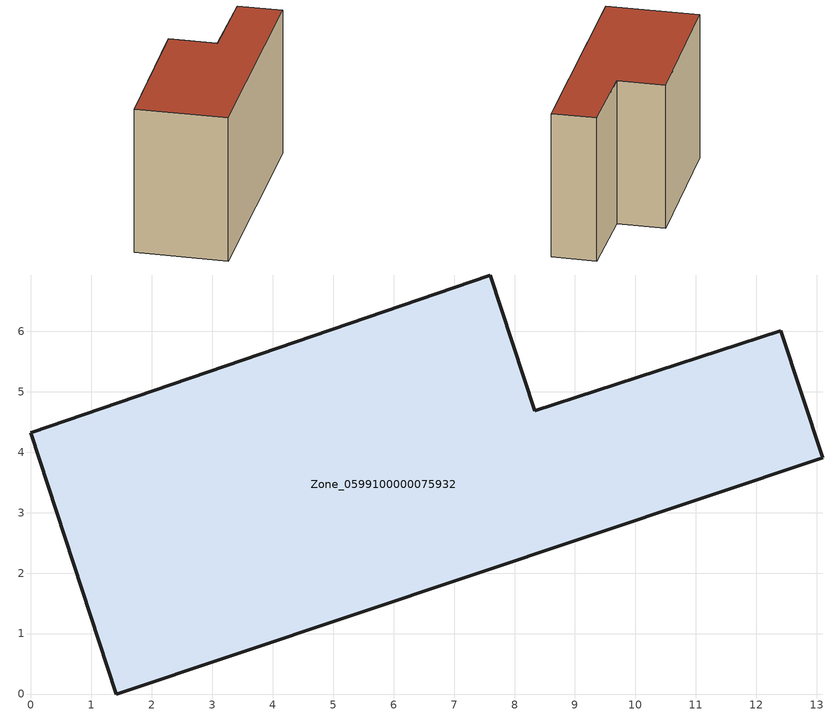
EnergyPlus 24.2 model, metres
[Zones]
Zone_0599100000075932
 floor ground (C_G): 1.41,0 0,4.32 7.6,6.93 8.34,4.68 12.41,6.01 13.1,3.91 z0
 wall outside (C_F): 1.41,0 13.1,3.91 12.41,6.01 8.34,4.68 7.6,6.93 0,4.32 1.41,0 z0:7.43
 roof outside (C_R): 0,4.32 1.41,0 13.1,3.91 12.41,6.01 8.34,4.68 7.6,6.93 z7.43
[BUILDING]
Pand.0599100000075932: North Axis=0; Terrain=City; Loads Convergence Tolerance Value=0.04; Temperature Convergence Tolerance Value=0.4; Solar Distribution=FullExterior; Maximum Number of Warmup Days=25; Minimum Number of Warmup Days=1
[Site:Location]
Rotterdam.The.Hague.AP_ZH_NLD Design_Conditions: Latitude=51.96; Longitude=4.45; Time Zone=1; Elevation=-4.5
[SITE:GROUNDTEMPERATURE:BUILDINGSURFACE]
18, 18, 18, 18, 18, 18, 18, 18, 18, 18, 18, 18
[MATERIAL] Thermal Absorptance=0.9; Solar Absorptance=0.7; Visible Absorptance=0.7
Name | Roughness | Thickness | Conductivity | Density | Specific Heat
G.TI.1946 | MediumSmooth | 0.15 | 1 | 540 | 1210
F.TI.1946 | Rough | 0.3 | 0.857143 | 1920 | 840
R.TI.1946 | MediumRough | 0.2 | 0.1 | 1500 | 1000
[CONSTRUCTION]
C_G: G.TI.1946
C_F: F.TI.1946
C_R: R.TI.1946
[ZONE]
Zone_0599100000075932: Type=1; Multiplier=1; Ceiling Height=Autocalculate; Volume=Autocalculate; Floor Area=autocalculate; Part of Total Floor Area=Yes
[ZONEINFILTRATION:DESIGNFLOWRATE]
Infil_Zone_0599100000075932: Zone or ZoneList or Space or SpaceList=Zone_0599100000075932; Schedule=AlwaysOn; Design Flow Rate Calculation Method=Flow/Area; Flow Rate per Floor Area=0.003; Constant Term Coefficient=1; Temperature Term Coefficient=0; Velocity Term Coefficient=0; Velocity Squared Term Coefficient=0
[HVACTEMPLATE:ZONE:IDEALLOADSAIRSYSTEM]
Zone_0599100000075932: Maximum Heating Supply Air Temperature=50; Minimum Cooling Supply Air Temperature=13; Maximum Heating Supply Air Humidity Ratio=0.0156; Minimum Cooling Supply Air Humidity Ratio=0.0077; Heating Limit=NoLimit; Cooling Limit=NoLimit; Dehumidification Control Type=ConstantSensibleHeatRatio; Cooling Sensible Heat Ratio=0.7; Dehumidification Setpoint=60; Humidification Control Type=None; Humidification Setpoint=30; Outdoor Air Method=None; Outdoor Air Flow Rate per Person=0.00944; Outdoor Air Flow Rate per Zone Floor Area=0; Outdoor Air Flow Rate per Zone=0; Demand Controlled Ventilation Type=None; Outdoor Air Economizer Type=NoEconomizer; Heat Recovery Type=None; Sensible Heat Recovery Effectiveness=0.7; Latent Heat Recovery Effectiveness=0.65
[ZONECONTROL:THERMOSTAT]
ThermostatControl_Zone_0599100000075932: Zone or ZoneList=Zone_0599100000075932; Control Type Schedule=DualSetpointControlType; Control 1=Thermostat_Zone_0599100000075932; Temperature Difference Between Cutout And Setpoint=0
[THERMOSTATSETPOINT:DUALSETPOINT]
Thermostat_Zone_0599100000075932: Heating Setpoint Temperature Schedule=HeatingSetpoint_Zone_0599100000075932; Cooling Setpoint Temperature Schedule=CoolingSetpoint_Zone_0599100000075932
[SCHEDULE:COMPACT]
HeatingSetpoint_Zone_0599100000075932: Through: 12/31, For: AllDays, Until: 24:00, 21
CoolingSetpoint_Zone_0599100000075932: Through: 12/31, For: AllDays, Until: 24:00, 24
DualSetpointControlType: Through: 12/31, For: AllDays, Until: 24:00, 4
AlwaysOn: Through: 12/31, For: AllDays, Until: 24:00, 1
